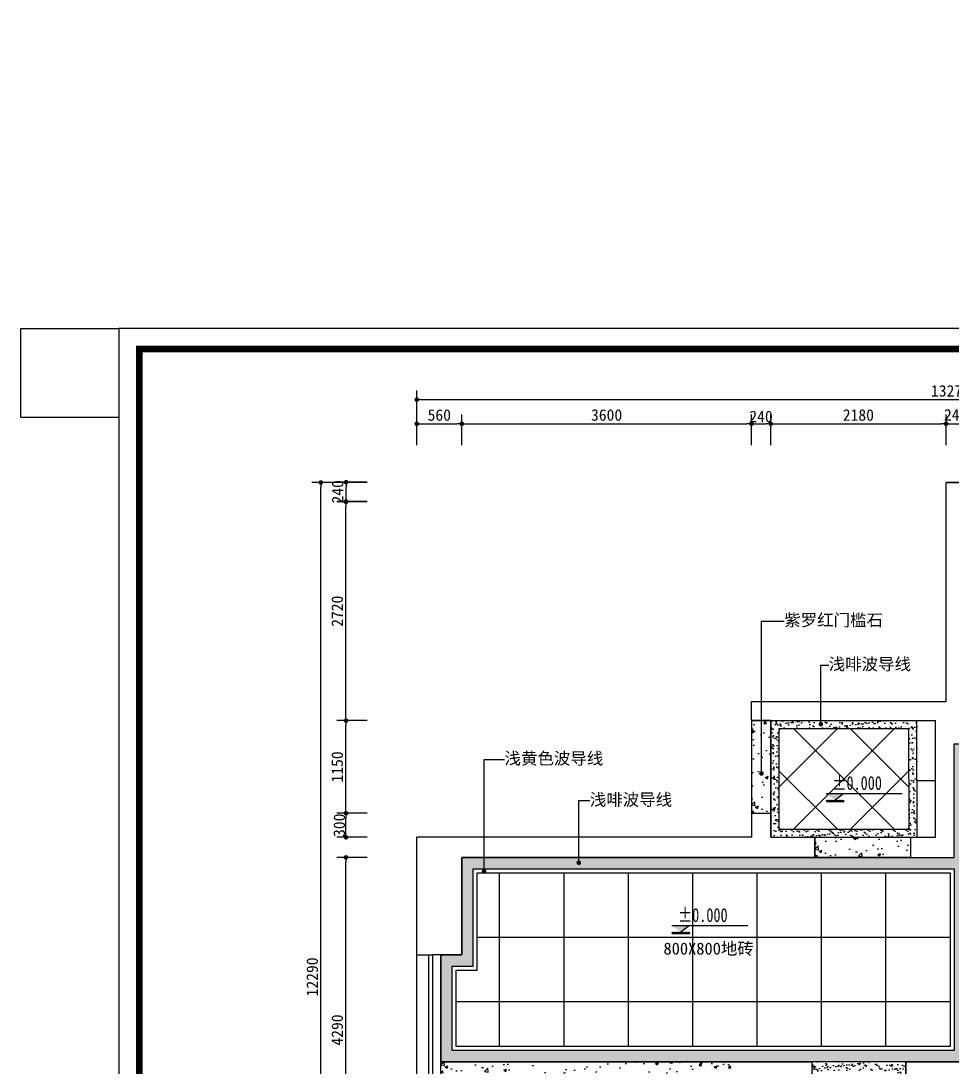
# Model space of a CAD drawing. Header units: millimetres. Extents: x -608935 to 90319, y -1318739 to -774154.
# Drawn here: x -94026 to -82450, y -809676 to -796673 of the extents above; entities that cross this region are included whole.
import ezdxf

# ---------------------------------------------------------------- set-up
doc = ezdxf.new("R2010")
doc.units = ezdxf.units.MM
doc.header["$PDMODE"] = 3
for name, color, linetype in [('250', 250, 'Continuous'), ('IFF_FURN', 30, 'Continuous'), ('layer 1', 7, 'Continuous')]:
    doc.layers.add(name, color=color, linetype=linetype)
doc.styles.add('DIM', font='simplex.shx', dxfattribs={"width": 0.8, "bigfont": 'hztxt.shx'})
doc.styles.get("Standard").update_dxf_attribs({"font": 'simhei.ttf'})
doc.styles.add('STYLE1', font='')
doc.styles.add('平面', font='', dxfattribs={"width": 0.75, "height": 250})
doc.styles.get('STYLE1').set_extended_font_data('SimSun')
doc.styles.get('平面').set_extended_font_data('SimSun')
doc.dimstyles.new('1-50', dxfattribs={"dimscale": 50, "dimtxt": 4, "dimasz": 1, "dimexe": 1, "dimexo": 0.1, "dimgap": 0.5, "dimtad": 1, "dimdec": 0, "dimdsep": 46, "dimtxsty": 'DIM', "dimblk": 'ARCHTICK', "dimcen": 4, "dimdle": 1, "dimclrd": 3, "dimclre": 3, "dimclrt": 1, "dimadec": 0, "dimazin": 0, "dimtfac": 1, "dimtdec": 0, "dimtmove": 2, "dimatfit": 3, "dimldrblk": 'DOT', "dimfxl": 15, "dimfxlon": 1, "dimarcsym": 0})
doc.dimstyles.new('1-55', dxfattribs={"dimscale": 57, "dimtxt": 2.5, "dimasz": 1, "dimexe": 2, "dimexo": 0.625, "dimtad": 1, "dimdec": 0, "dimrnd": 5, "dimtxsty": 'Standard', "dimblk": 'DOT', "dimcen": 2.5, "dimclrd": 1, "dimclre": 1, "dimclrt": 2, "dimadec": 0, "dimazin": 0, "dimtfac": 1, "dimtdec": 0, "dimtmove": 2, "dimatfit": 3, "dimldrblk": 'DOT', "dimfxl": 1, "dimarcsym": 0})

# ---------------------------------------------------------------- blocks, each defined once
blk = doc.blocks.new('_Dot')
at = {"color": 0, "linetype": 'ByBlock', "lineweight": -2}
blk.add_line((-0.5, 0), (-1, 0), dxfattribs=at)
at = {"color": 0, "linetype": 'ByBlock', "const_width": 0.5}
blk.add_lwpolyline([(-0.25, 0, 1), (0.25, 0, 1)], format="xyb", close=True, dxfattribs=at)
blk = doc.blocks.new('*D214')
at = {"layer": '250', "color": 1, "lineweight": -2}
for p, q in [((-89105, -801944), (-89105, -801566)), ((-88545, -801944), (-88545, -801566)), ((-89048, -801680), (-88602, -801680))]:
    blk.add_line(p, q, dxfattribs=at)
at = {"layer": 'Defpoints', "color": 0}
for p in [(-88545, -801680), (-89105, -801980), (-88545, -801980)]:
    blk.add_point(p, dxfattribs=at)
at = {"layer": '250', "color": 1, "lineweight": -2, "xscale": 57, "yscale": 57, "zscale": 57, "rotation": 180}
blk.add_blockref('_Dot', (-89105, -801680), dxfattribs=at)
at = {"layer": '250', "color": 1, "lineweight": -2, "xscale": 57, "yscale": 57, "zscale": 57}
blk.add_blockref('_Dot', (-88545, -801680), dxfattribs=at)
at = {"layer": '250', "color": 2, "insert": (-88825, -801572), "char_height": 142.5, "attachment_point": 5}
blk.add_mtext('560', dxfattribs=at)
blk = doc.blocks.new('*D215')
at = {"layer": '250', "color": 1, "lineweight": -2}
for p, q in [((-88545, -801944), (-88545, -801566)), ((-84945, -801944), (-84945, -801566)), ((-88488, -801680), (-85002, -801680))]:
    blk.add_line(p, q, dxfattribs=at)
at = {"layer": 'Defpoints', "color": 0}
for p in [(-84945, -801680), (-88545, -801980), (-84945, -801980)]:
    blk.add_point(p, dxfattribs=at)
at = {"layer": '250', "color": 1, "lineweight": -2, "xscale": 57, "yscale": 57, "zscale": 57, "rotation": 180}
blk.add_blockref('_Dot', (-88545, -801680), dxfattribs=at)
at = {"layer": '250', "color": 1, "lineweight": -2, "xscale": 57, "yscale": 57, "zscale": 57}
blk.add_blockref('_Dot', (-84945, -801680), dxfattribs=at)
at = {"layer": '250', "color": 2, "insert": (-86745, -801572), "char_height": 142.5, "attachment_point": 5}
blk.add_mtext('3600', dxfattribs=at)
blk = doc.blocks.new('*D216')
at = {"layer": '250', "color": 1, "lineweight": -2}
for p, q in [((-84945, -801944), (-84945, -801566)), ((-84705, -801944), (-84705, -801566)), ((-84888, -801680), (-84762, -801680))]:
    blk.add_line(p, q, dxfattribs=at)
at = {"layer": 'Defpoints', "color": 0}
for p in [(-84705, -801680), (-84945, -801980), (-84705, -801980)]:
    blk.add_point(p, dxfattribs=at)
at = {"layer": '250', "color": 1, "lineweight": -2, "xscale": 57, "yscale": 57, "zscale": 57, "rotation": 180}
blk.add_blockref('_Dot', (-84945, -801680), dxfattribs=at)
at = {"layer": '250', "color": 1, "lineweight": -2, "xscale": 57, "yscale": 57, "zscale": 57}
blk.add_blockref('_Dot', (-84705, -801680), dxfattribs=at)
at = {"layer": '250', "color": 2, "insert": (-84825, -801590), "char_height": 142.5, "attachment_point": 5}
blk.add_mtext('240', dxfattribs=at)
blk = doc.blocks.new('*D217')
at = {"layer": '250', "color": 1, "lineweight": -2}
for p, q in [((-84705, -801944), (-84705, -801566)), ((-82525, -801944), (-82525, -801566)), ((-84648, -801680), (-82582, -801680))]:
    blk.add_line(p, q, dxfattribs=at)
at = {"layer": 'Defpoints', "color": 0}
for p in [(-82525, -801680), (-84705, -801980), (-82525, -801980)]:
    blk.add_point(p, dxfattribs=at)
at = {"layer": '250', "color": 1, "lineweight": -2, "xscale": 57, "yscale": 57, "zscale": 57, "rotation": 180}
blk.add_blockref('_Dot', (-84705, -801680), dxfattribs=at)
at = {"layer": '250', "color": 1, "lineweight": -2, "xscale": 57, "yscale": 57, "zscale": 57}
blk.add_blockref('_Dot', (-82525, -801680), dxfattribs=at)
at = {"layer": '250', "color": 2, "insert": (-83615, -801572), "char_height": 142.5, "attachment_point": 5}
blk.add_mtext('2180', dxfattribs=at)
blk = doc.blocks.new('*D218')
at = {"layer": '250', "color": 1, "lineweight": -2}
for p, q in [((-82525, -801944), (-82525, -801566)), ((-82285, -801944), (-82285, -801566)), ((-82468, -801680), (-82342, -801680))]:
    blk.add_line(p, q, dxfattribs=at)
at = {"layer": 'Defpoints', "color": 0}
for p in [(-82285, -801680), (-82525, -801980), (-82285, -801980)]:
    blk.add_point(p, dxfattribs=at)
at = {"layer": '250', "color": 1, "lineweight": -2, "xscale": 57, "yscale": 57, "zscale": 57, "rotation": 180}
blk.add_blockref('_Dot', (-82525, -801680), dxfattribs=at)
at = {"layer": '250', "color": 1, "lineweight": -2, "xscale": 57, "yscale": 57, "zscale": 57}
blk.add_blockref('_Dot', (-82285, -801680), dxfattribs=at)
at = {"layer": '250', "color": 2, "insert": (-82405, -801570), "char_height": 142.5, "attachment_point": 5}
blk.add_mtext('240', dxfattribs=at)
blk = doc.blocks.new('*D223')
at = {"layer": '250', "color": 1, "lineweight": -2}
for p, q in [((-89105, -801909), (-89105, -801266)), ((-75835, -801909), (-75835, -801266)), ((-89048, -801380), (-75892, -801380))]:
    blk.add_line(p, q, dxfattribs=at)
at = {"layer": 'Defpoints', "color": 0}
for p in [(-75835, -801380), (-89105, -801944), (-75835, -801944)]:
    blk.add_point(p, dxfattribs=at)
at = {"layer": '250', "color": 1, "lineweight": -2, "xscale": 57, "yscale": 57, "zscale": 57, "rotation": 180}
blk.add_blockref('_Dot', (-89105, -801380), dxfattribs=at)
at = {"layer": '250', "color": 1, "lineweight": -2, "xscale": 57, "yscale": 57, "zscale": 57}
blk.add_blockref('_Dot', (-75835, -801380), dxfattribs=at)
at = {"layer": '250', "color": 2, "insert": (-82470, -801272), "char_height": 142.5, "attachment_point": 5}
blk.add_mtext('13270', dxfattribs=at)
blk = doc.blocks.new('*D246')
at = {"layer": '250', "color": 1, "lineweight": -2}
for p, q in [((-89721, -807070), (-90099, -807070)), ((-89985, -811303), (-89985, -807127)), ((-89721, -811360), (-90099, -811360))]:
    blk.add_line(p, q, dxfattribs=at)
at = {"layer": 'Defpoints', "color": 0}
for p in [(-89985, -807070), (-89685, -807070), (-89685, -811360)]:
    blk.add_point(p, dxfattribs=at)
at = {"layer": '250', "color": 1, "lineweight": -2, "xscale": 57, "yscale": 57, "zscale": 57}
for p, rotation in [((-89985, -807070), 90), ((-89985, -811360), 270)]:
    blk.add_blockref('_Dot', p, dxfattribs=dict(at, rotation=rotation))
at = {"layer": '250', "color": 2, "insert": (-90093, -809215), "char_height": 142.5, "attachment_point": 5, "rotation": 90}
blk.add_mtext('4290', dxfattribs=at)
blk = doc.blocks.new('*D247')
at = {"layer": '250', "color": 1, "lineweight": -2}
for p, q in [((-89721, -806520), (-90099, -806520)), ((-89985, -806763), (-89985, -806577)), ((-89721, -806820), (-90099, -806820))]:
    blk.add_line(p, q, dxfattribs=at)
at = {"layer": 'Defpoints', "color": 0}
for p in [(-89985, -806520), (-89685, -806520), (-89685, -806820)]:
    blk.add_point(p, dxfattribs=at)
at = {"layer": '250', "color": 1, "lineweight": -2, "xscale": 57, "yscale": 57, "zscale": 57}
for p, rotation in [((-89985, -806520), 90), ((-89985, -806820), 270)]:
    blk.add_blockref('_Dot', p, dxfattribs=dict(at, rotation=rotation))
at = {"layer": '250', "color": 2, "insert": (-90068, -806670), "char_height": 142.5, "attachment_point": 5, "rotation": 90}
blk.add_mtext('300', dxfattribs=at)
blk = doc.blocks.new('*D248')
at = {"layer": '250', "color": 1, "lineweight": -2}
for p, q in [((-89721, -805370), (-90099, -805370)), ((-89985, -806463), (-89985, -805427)), ((-89721, -806520), (-90099, -806520))]:
    blk.add_line(p, q, dxfattribs=at)
at = {"layer": 'Defpoints', "color": 0}
for p in [(-89985, -805370), (-89685, -805370), (-89685, -806520)]:
    blk.add_point(p, dxfattribs=at)
at = {"layer": '250', "color": 1, "lineweight": -2, "xscale": 57, "yscale": 57, "zscale": 57}
for p, rotation in [((-89985, -805370), 90), ((-89985, -806520), 270)]:
    blk.add_blockref('_Dot', p, dxfattribs=dict(at, rotation=rotation))
at = {"layer": '250', "color": 2, "insert": (-90093, -805945), "char_height": 142.5, "attachment_point": 5, "rotation": 90}
blk.add_mtext('1150', dxfattribs=at)
blk = doc.blocks.new('*D249')
at = {"layer": '250', "color": 1, "lineweight": -2}
for p, q in [((-89721, -802650), (-90099, -802650)), ((-89985, -805313), (-89985, -802707)), ((-89721, -805370), (-90099, -805370))]:
    blk.add_line(p, q, dxfattribs=at)
at = {"layer": 'Defpoints', "color": 0}
for p in [(-89985, -802650), (-89685, -802650), (-89685, -805370)]:
    blk.add_point(p, dxfattribs=at)
at = {"layer": '250', "color": 1, "lineweight": -2, "xscale": 57, "yscale": 57, "zscale": 57}
for p, rotation in [((-89985, -802650), 90), ((-89985, -805370), 270)]:
    blk.add_blockref('_Dot', p, dxfattribs=dict(at, rotation=rotation))
at = {"layer": '250', "color": 2, "insert": (-90093, -804010), "char_height": 142.5, "attachment_point": 5, "rotation": 90}
blk.add_mtext('2720', dxfattribs=at)
blk = doc.blocks.new('*D250')
at = {"layer": '250', "color": 1, "lineweight": -2}
for p, q in [((-89720, -802406), (-90098, -802406)), ((-89984, -802589), (-89984, -802463)), ((-89720, -802646), (-90098, -802646))]:
    blk.add_line(p, q, dxfattribs=at)
at = {"layer": 'Defpoints', "color": 0}
for p in [(-89984, -802406), (-89684, -802406), (-89684, -802646)]:
    blk.add_point(p, dxfattribs=at)
at = {"layer": '250', "color": 1, "lineweight": -2, "xscale": 57, "yscale": 57, "zscale": 57}
for p, rotation in [((-89984, -802406), 90), ((-89984, -802646), 270)]:
    blk.add_blockref('_Dot', p, dxfattribs=dict(at, rotation=rotation))
at = {"layer": '250', "color": 2, "insert": (-90088, -802526), "char_height": 142.5, "attachment_point": 5, "rotation": 90}
blk.add_mtext('240', dxfattribs=at)
blk = doc.blocks.new('*D251')
at = {"layer": '250', "color": 1, "lineweight": -2}
for p, q in [((-89721, -802410), (-90411, -802410)), ((-90297, -814643), (-90297, -802467)), ((-89721, -814700), (-90411, -814700))]:
    blk.add_line(p, q, dxfattribs=at)
at = {"layer": 'Defpoints', "color": 0}
for p in [(-90297, -802410), (-89685, -802410), (-89685, -814700)]:
    blk.add_point(p, dxfattribs=at)
at = {"layer": '250', "color": 1, "lineweight": -2, "xscale": 57, "yscale": 57, "zscale": 57}
for p, rotation in [((-90297, -802410), 90), ((-90297, -814700), 270)]:
    blk.add_blockref('_Dot', p, dxfattribs=dict(at, rotation=rotation))
at = {"layer": '250', "color": 2, "insert": (-90404, -808555), "char_height": 142.5, "attachment_point": 5, "rotation": 90}
blk.add_mtext('12290', dxfattribs=at)
blk = doc.blocks.new('A$C54AD448D')
blk.add_lwpolyline([(-240, 15583), (-22136, 15583), (-22136, 240), (-240, 240)], close=True)
at = {"layer": 'IFF_FURN'}
blk.add_lwpolyline([(0, 15823), (-22376, 15823), (-22376, 0), (0, 0)], close=True, dxfattribs=at)
at = {"layer": 'IFF_FURN', "color": 8, "const_width": 79.9}
blk.add_lwpolyline([(-22136, 15583), (-22136, 240), (-240, 240), (-240, 15583), (-22136, 15583)], dxfattribs=at)
blk = doc.blocks.new('54ewq')
blk.add_hatch(color=1).paths.add_polyline_path([(75200, -272756), (75017, -272756), (75108, -272825)])
h = blk.add_hatch()
h.set_pattern_fill('SACNCR', color=1, scale=1.92, angle=180.0122, style=0)
h.set_pattern_definition([(45.01224, (-58699.985, -326776.9863), (-3.23358277, 3.23220149), []), (45.01224, (-58696.752, -326776.9856), (-3.23358277, 3.23220149), [0, -4.572])])
h.paths.add_polyline_path([(75109, -272825), (75108, -272825), (75108, -272825), (75017, -272825), (75017, -272838), (75201, -272838), (75201, -272825)])
at = {"color": 1}
for p, q in [((75017, -272756), (75802, -272756)), ((75200, -272756), (75108, -272825))]:
    blk.add_line(p, q, dxfattribs=at)
blk = doc.blocks.new('_ArchTick')
at = {"color": 0, "linetype": 'ByBlock', "const_width": 0.15}
blk.add_lwpolyline([(-0.5, -0.5), (0.5, 0.5)], dxfattribs=at)
blk = doc.blocks.new('*D704')
at = {"layer": '250', "color": 3, "lineweight": -2}
for p, q in [((-79965, -774965), (-79625, -774965)), ((-79915, -775715), (-79915, -774915)), ((-79675, -775715), (-79675, -774915)), ((-112083, -810400), (-109328, -810400)), ((-112033, -810755), (-112033, -810350)), ((-109378, -810755), (-109378, -810350)), ((19170, -838840), (19170, -829555)), ((18420, -829605), (19220, -829605)), ((18420, -838790), (19220, -838790))]:
    blk.add_line(p, q, dxfattribs=at)
at = {"layer": 'Defpoints', "color": 0}
for p in [(-79675, -774965), (-79915, -783895), (-79675, -783895), (-109378, -810400), (-112033, -810760), (-109378, -810760), (17850, -829605), (19170, -829605), (17850, -838790)]:
    blk.add_point(p, dxfattribs=at)
at = {"layer": '250', "color": 3, "lineweight": -2, "xscale": 50, "yscale": 50, "zscale": 50}
for p, rotation in [((-79915, -774965), 180), ((-112033, -810400), 180), ((19170, -829605), 90), ((19170, -838790), 270)]:
    blk.add_blockref('_ArchTick', p, dxfattribs=dict(at, rotation=rotation))
for p in [(-79675, -774965), (-109378, -810400)]:
    blk.add_blockref('_ArchTick', p, dxfattribs=at)
at = {"layer": '250', "color": 1, "char_height": 200, "attachment_point": 5, "style": 'DIM'}
for s, insert in [('240', (-79795, -774778)), ('2655', (-110705, -810275))]:
    blk.add_mtext(s, dxfattribs=dict(at, insert=insert))
at = {"layer": '250', "color": 1, "insert": (19045, -834198), "char_height": 200, "attachment_point": 5, "rotation": 90, "style": 'DIM'}
blk.add_mtext('9185', dxfattribs=at)

msp = doc.modelspace()

# ---------------------------------------------------------------- hatches: boundary and pattern name
at = {"layer": '250'}
h = msp.add_hatch(dxfattribs=at)
h.set_pattern_fill('AR-CONC', color=251, scale=2, style=0, double=1)
h.set_pattern_definition([(50, (-84945, -806520), (364.37, -31.88), [38.1, -419.1]), (355, (-84945, -806520), (-70.49, 382.11), [30.48, -335.28]), (100.45, (-84914.64, -806522.66), (293.89, 350.23), [32.38, -356.18]), (46.184, (-84945, -806418.4), (542.16, -84.08), [57.15, -628.65]), (96.636, (-84899.8, -806425.4), (474.8, 494.85), [48.57, -534.27]), (351.184, (-84945, -806418.4), (474.8, 494.85), [45.72, -502.92]), (21, (-84894.2, -806443.8), (303.23, -204.53), [38.1, -419.1]), (326, (-84894.2, -806443.8), (123.6, 368.38), [30.48, -335.28]), (71.45, (-84868.94, -806460.84), (426.83, 163.85), [32.38, -356.18]), (37.5, (-84945, -806520), (6.177, 169.11), [0, -331.216, 0, -340.36, 0, -336.55]), (7.5, (-84945, -806520), (133.64, 200.36), [0, -194.056, 0, -323.596, 0, -128.27]), (327.5, (-85058.29, -806520), (271.181, -11.457), [0, -127, 0, -396.24, 0, -525.78]), (317.5, (-85109.1, -806520), (296.26, 50.853), [0, -165.1, 0, -263.144, 0, -373.38])])
h.paths.add_polyline_path([(-84705, -805370), (-84945, -805370), (-84945, -805410), (-84945, -806520), (-84705, -806520)])
h = msp.add_hatch(dxfattribs=at)
h.set_pattern_fill('AR-SAND', color=8, scale=2, style=0, double=1)
h.set_pattern_definition([(37.5, (-83795.004, -806095), (-3.2, 97.8826), [0, -77.216, 0, -86.36, 0, -82.55]), (7.5, (-83795, -806095), (89.905, 143.365), [0, -41.656, 0, -69.596, 0, -26.67]), (327.5, (-83857.49, -806095), (158.1985, 0.2874), [0, -25.4, 0, -91.44, 0, -119.38]), (317.5, (-83857.49, -806095), (152.711, 44.586), [0, -12.7, 0, -59.944, 0, -68.58])])
h.paths.add_polyline_path([(-82887, -805370.3), (-84705, -805370), (-84705, -806520), (-84705, -806820), (-84155, -806820), (-82965, -806820), (-82885, -806820)])
h.paths.add_polyline_path([(-82986.9, -805470.3), (-84605, -805470), (-84605, -806520), (-84605, -806720), (-84155, -806720), (-82985.1, -806720)], flags=16)
h = msp.add_hatch(dxfattribs=at)
h.set_pattern_fill('_USER', color=251, scale=500, angle=45, style=0, double=1, pattern_type=0)
h.set_pattern_definition([(45, (-83795.07, -806095), (-353.55, 353.55), []), (135, (-83795.07, -806095), (-353.55, -353.55), [])])
h.paths.add_polyline_path([(-82986.9, -805470.3), (-84605, -805470), (-84605, -806520), (-84605, -806720), (-84155, -806720), (-82985.1, -806720)])
h = msp.add_hatch(dxfattribs=at)
h.set_pattern_fill('AR-SAND', color=8, scale=2, style=0, double=1)
h.set_pattern_definition([(37.5, (-83230.004, -807635), (-3.2001, 97.8826), [0, -77.216, 0, -86.36, 0, -82.55]), (7.5, (-83230, -807635), (89.9047, 143.365), [0, -41.656, 0, -69.596, 0, -26.67]), (327.5, (-83292.49, -807635), (158.1985, 0.2874), [0, -25.4, 0, -91.44, 0, -119.38]), (317.5, (-83292.49, -807635), (152.7113, 44.586), [0, -12.7, 0, -59.944, 0, -68.58])])
h.paths.add_polyline_path([(-77655, -809610), (-88805, -809610), (-88805, -808280), (-88545, -808280), (-88545, -807070), (-82425, -807070), (-82425, -805660), (-77655, -805660)])
h.paths.add_polyline_path([(-82425, -809470), (-88665, -809470), (-88665, -808420), (-88405, -808420), (-88405, -807210), (-82425, -807210)], flags=16)
h.paths.add_polyline_path([(-82285, -809470), (-77795, -809470), (-77795, -805800), (-82285, -805800)], flags=16)
edge = h.paths.add_edge_path(flags=0)
edge.add_line((-82425, -809470), (-82425, -807210))
h = msp.add_hatch(dxfattribs=at)
h.set_pattern_fill('AR-CONC', color=251, scale=2, style=0, double=1)
h.set_pattern_definition([(50, (-84155, -807070), (364.37, -31.88), [38.1, -419.1]), (355, (-84155, -807070), (-70.49, 382.11), [30.48, -335.28]), (100.45, (-84124.64, -807072.66), (293.89, 350.23), [32.38, -356.18]), (46.184, (-84155, -806968.4), (542.16, -84.08), [57.15, -628.65]), (96.636, (-84109.8, -806975.4), (474.8, 494.85), [48.57, -534.27]), (351.184, (-84155, -806968.4), (474.8, 494.85), [45.72, -502.92]), (21, (-84104.2, -806993.8), (303.23, -204.53), [38.1, -419.1]), (326, (-84104.2, -806993.8), (123.6, 368.38), [30.48, -335.28]), (71.45, (-84078.94, -807010.84), (426.83, 163.85), [32.38, -356.18]), (37.5, (-84155, -807070), (6.177, 169.11), [0, -331.216, 0, -340.36, 0, -336.55]), (7.5, (-84155, -807070), (133.64, 200.36), [0, -194.056, 0, -323.596, 0, -128.27]), (327.5, (-84268.29, -807070), (271.181, -11.457), [0, -127, 0, -396.24, 0, -525.78]), (317.5, (-84319.1, -807070), (296.26, 50.853), [0, -165.1, 0, -263.144, 0, -373.38])])
h.paths.add_polyline_path([(-82965, -806820), (-84155, -806820), (-84155, -807070), (-82965, -807070)])
h = msp.add_hatch(dxfattribs=at)
h.set_pattern_fill('_USER', color=251, scale=800, style=0, double=1, pattern_type=0)
h.set_pattern_definition([(0, (-82475, -807260), (0, 800), []), (90, (-82475, -807260), (-800, 5e-14), [])])
h.paths.add_polyline_path([(-82475, -807260), (-88355, -807260), (-88355, -808470), (-88615, -808470), (-88615, -809420), (-82475, -809420)])
h = msp.add_hatch(dxfattribs=at)
h.set_pattern_fill('AR-CONC', color=251, scale=2, style=0, double=1)
h.set_pattern_definition([(50, (-88805, -809750), (364.37, -31.878), [38.1, -419.1]), (355, (-88805, -809750), (-70.486, 382.113), [30.48, -335.28]), (100.451, (-88774.64, -809752.66), (293.885, 350.233), [32.38, -356.18]), (46.184, (-88805, -809648.4), (542.16, -84.085), [57.15, -628.65]), (96.636, (-88759.8, -809655.4), (474.81, 494.85), [48.57, -534.27]), (351.184, (-88805, -809648.4), (474.81, 494.85), [45.72, -502.92]), (21, (-88754.2, -809673.8), (303.23, -204.53), [38.1, -419.1]), (326, (-88754.2, -809673.8), (123.604, 368.376), [30.48, -335.28]), (71.451, (-88728.94, -809690.84), (426.833, 163.846), [32.38, -356.18]), (37.5, (-88805, -809750), (6.177, 169.11), [0, -331.216, 0, -340.36, 0, -336.55]), (7.5, (-88805, -809750), (133.639, 200.361), [0, -194.056, 0, -323.596, 0, -128.27]), (327.5, (-88918.29, -809750), (271.181, -11.4575), [0, -127, 0, -396.24, 0, -525.78]), (317.5, (-88969.1, -809750), (296.258, 50.853), [0, -165.1, 0, -263.144, 0, -373.38])])
h.paths.add_polyline_path([(-85155, -809750), (-85155, -809610), (-88805, -809610), (-88805, -809750)])
h = msp.add_hatch(dxfattribs=at)
h.set_pattern_fill('AR-SAND', color=251, scale=2, style=0, double=1)
h.set_pattern_definition([(37.5, (-85025.004, -812710), (-3.2, 97.8826), [0, -77.216, 0, -86.36, 0, -82.55]), (7.5, (-85025, -812710), (89.9047, 143.365), [0, -41.656, 0, -69.596, 0, -26.67]), (327.5, (-85087.49, -812710), (158.1985, 0.2874), [0, -25.4, 0, -91.44, 0, -119.38]), (317.5, (-85087.49, -812710), (152.7113, 44.586), [0, -12.7, 0, -59.944, 0, -68.58])])
h.paths.add_polyline_path([(-83025, -809890), (-83025, -809840), (-83025, -809610), (-84195, -809610), (-84195, -811650), (-85025, -811650), (-85025, -811740), (-85025, -812620), (-85025, -812710), (-84895, -812710), (-84195, -812710), (-83025, -812710), (-83025, -810790)])
h.paths.add_polyline_path([(-83135, -809890), (-83135, -809840), (-83135, -809720), (-84085, -809720), (-84085, -811760), (-84915, -811760), (-84915, -812600), (-84895, -812600), (-84195, -812600), (-83135, -812600), (-83135, -810790)], flags=16)

# ---------------------------------------------------------------- linework, layer by layer
at = {"layer": '250', "color": 0}
for p, q in [((-82525, -805130), (-82525, -802410)), ((-82525, -802410), (-75835, -802410)), ((-84945, -805130), (-82525, -805130)), ((-84945, -805370), (-84945, -805130)), ((-84945, -805370), (-84705, -805370)), ((-84705, -805370), (-82655, -805370)), ((-82655, -805370), (-82657, -805370)), ((-82655, -806820), (-82655, -805370)), ((-84945, -806520), (-84705, -806520)), ((-84945, -806520), (-84945, -806820)), ((-84705, -806820), (-84705, -806520)), ((-89105, -808280), (-89105, -806820)), ((-84945, -806820), (-89105, -806820)), ((-84705, -806820), (-84155, -806820)), ((-84155, -806820), (-84215, -806820)), ((-84155, -806820), (-84155, -807070)), ((-82965, -806820), (-82965, -807070)), ((-82965, -806820), (-82655, -806820)), ((-82965, -806820), (-82885, -806820)), ((-84155, -807070), (-88545, -807070)), ((-88545, -807070), (-88545, -808280)), ((-89105, -808280), (-88905, -808280)), ((-88545, -808280), (-88905, -808280)), ((-85155, -809610), (-84195, -809610)), ((-84415, -809610), (-84195, -809610)), ((-84195, -809610), (-84195, -811650)), ((-83025, -809610), (-77655, -809610)), ((-83025, -809610), (-83025, -809840))]:
    msp.add_line(p, q, dxfattribs=at)
at = {"layer": '250', "color": 251}
msp.add_line((-82886.1, -806113.3), (-82655, -806113.3), dxfattribs=at)
at = {"layer": '250', "color": 2}
for p, q in [((-82965, -807070), (-82425, -807070)), ((-88955, -810690), (-88955, -808280)), ((-88905, -810690), (-88905, -808280))]:
    msp.add_line(p, q, dxfattribs=at)
at = {"layer": '250', "color": 1}
for p, q in [((-89105, -810700), (-89105, -808280)), ((-88805, -810700), (-88805, -808280)), ((-85155, -809610), (-88805, -809610)), ((-83025, -809610), (-84195, -809610))]:
    msp.add_line(p, q, dxfattribs=at)
at = {"layer": '250', "color": 0}
msp.add_lwpolyline([(-94026.2, -800496.8), (-92807.5, -800496.8), (-92807.5, -801600), (-94026.2, -801600)], close=True, dxfattribs=at)
at = {"layer": '250', "color": 1}
for points in [[(-75835, -802410), (-82525, -802410)], [(-82425, -809470), (-88665, -809470), (-88665, -808420), (-88405, -808420), (-88405, -807210), (-82425, -807210), (-82425, -809470)]]:
    msp.add_lwpolyline(points, dxfattribs=at)
at = {"layer": '250', "color": 251}
for points in [[(-84945, -805370), (-84945, -806520), (-84705, -806520), (-84705, -805370)], [(-84155, -806820), (-82965, -806820), (-82965, -807070), (-84155, -807070)]]:
    msp.add_lwpolyline(points, close=True, dxfattribs=at)
at = {"layer": '250', "color": 2}
for points in [[(-82887, -805370.3), (-82887, -805370.3), (-84705, -805370), (-84705, -806520), (-84705, -806820), (-84155, -806820), (-82965, -806820), (-82885, -806820), (-82885, -806820)], [(-82986.9, -805470.3), (-84605, -805470), (-84605, -806520), (-84605, -806720), (-84155, -806720), (-82985.1, -806720)], [(-82475, -809420), (-88615, -809420), (-88615, -808470), (-88355, -808470), (-88355, -807260), (-82475, -807260)], [(-83025, -809890), (-83025, -809840), (-83025, -809610), (-84195, -809610), (-84195, -811650), (-85025, -811650), (-85025, -811740), (-85025, -812620), (-85025, -812710), (-84895, -812710), (-84195, -812710), (-83025, -812710), (-83025, -810790)]]:
    msp.add_lwpolyline(points, close=True, dxfattribs=at)
for points in [[(-77655, -809610), (-88805, -809610), (-88805, -808280), (-88545, -808280), (-88545, -807070), (-82425, -807070), (-82425, -805660), (-77655, -805660), (-77655, -809610)], [(-82965, -807070), (-88545, -807070), (-88545, -808280), (-88805, -808280), (-88805, -809610), (-85155, -809610), (-84795, -809610)]]:
    msp.add_lwpolyline(points, dxfattribs=at)

# ---------------------------------------------------------------- block references
at = {"color": 7, "linetype": 'ByBlock', "xscale": 1.061146067193476, "yscale": 1.06114606722258, "zscale": 1.061146067202521}
msp.add_blockref('A$C54AD448D', (-69063.7, -817287), dxfattribs=at)
at = {"xscale": 1.199999999982538, "yscale": 1.199999999953434, "zscale": 1.199999999999999}
for p in [(-174034.9, -478968.6), (-175952.8, -480610.2)]:
    msp.add_blockref('54ewq', p, dxfattribs=at)

# ---------------------------------------------------------------- texts
at = {"color": 250, "char_height": 172.8, "width": 3761.742, "attachment_point": 1, "style": '平面'}
for insert in [(-83939.5, -806058.1), (-85857.5, -807699.8)]:
    msp.add_mtext('{\\fSimHei|b0|i0|c134|p2;\\C1;%%P0.000}', dxfattribs=dict(at, insert=insert))
at = {"layer": 'layer 1', "color": 44, "lineweight": 5, "char_height": 150, "width": 4338.102, "attachment_point": 1, "style": 'STYLE1'}
for s, insert in [('{\\C7;紫罗红门槛石}', (-84536.7, -804044.8)), ('{\\C7;浅啡波导线}', (-83983.8, -804591.4)), ('{\\C7;浅黄色波导线}', (-88014.1, -805763.9)), ('{\\C7;浅啡波导线}', (-86953.2, -806276.2)), ('{\\C7;800X800地砖}', (-86038.1, -808128))]:
    msp.add_mtext(s, dxfattribs=dict(at, insert=insert))

# ---------------------------------------------------------------- dimensions: what is measured, and where the dimension line sits
at = {"layer": '250', "color": 0}
for base, p1, p2, angle, dimstyle, picture, middle in [((19170, -829605), (17850, -838790), (17850, -829605), 90, '1-50', '*D704', (19045, -834197.5)), ((-90296.5, -802410), (-89685, -814700), (-89685, -802410), 90, '1-55', '*D251', (-90404.2, -808555)), ((-89985, -802650), (-89685, -805370), (-89685, -802650), 270, '1-55', '*D249', (-90092.7, -804010)), ((-89985, -805370), (-89685, -806520), (-89685, -805370), 270, '1-55', '*D248', (-90092.7, -805945)), ((-89985, -807070), (-89685, -811360), (-89685, -807070), 270, '1-55', '*D246', (-90092.7, -809215))]:
    dim = msp.add_linear_dim(base=base, p1=p1, p2=p2, angle=angle, dimstyle=dimstyle, dxfattribs=at)
    dim.commit()
    dim.dimension.update_dxf_attribs({"geometry": picture, "text_midpoint": middle})
for base, p1, p2, dimstyle, picture, middle in [((-79675, -774965), (-79915, -783895), (-79675, -783895), '1-50', '*D704', (-79795, -774777.5)), ((-75835, -801380), (-89105, -801944.4), (-75835, -801944.4), '1-55', '*D223', (-82470, -801272.3)), ((-88545, -801680), (-89105, -801980), (-88545, -801980), '1-55', '*D214', (-88825, -801572.3)), ((-84945, -801680), (-88545, -801980), (-84945, -801980), '1-55', '*D215', (-86745, -801572.3)), ((-82525, -801680), (-84705, -801980), (-82525, -801980), '1-55', '*D217', (-83615, -801572.3))]:
    dim = msp.add_linear_dim(base=base, p1=p1, p2=p2, dimstyle=dimstyle, dxfattribs=at)
    dim.commit()
    dim.dimension.update_dxf_attribs({"geometry": picture, "text_midpoint": middle})
for base, p1, p2, picture, middle in [((-82285, -801680), (-82525, -801980), (-82285, -801980), '*D218', (-82405, -801570)), ((-84705, -801680), (-84945, -801980), (-84705, -801980), '*D216', (-84825, -801590))]:
    dim = msp.add_linear_dim(base=base, p1=p1, p2=p2, dimstyle='1-55', dxfattribs=at)
    dim.commit()
    dim.dimension.update_dxf_attribs({"geometry": picture, "text_midpoint": middle, "dimtype": 160})
for base, p1, p2, picture, middle in [((-89984.3, -802405.6), (-89684.3, -802645.6), (-89684.3, -802405.6), '*D250', (-90087.5, -802525.6)), ((-89985, -806520), (-89685, -806820), (-89685, -806520), '*D247', (-90067.5, -806670))]:
    dim = msp.add_linear_dim(base=base, p1=p1, p2=p2, angle=270, dimstyle='1-55', dxfattribs=at)
    dim.commit()
    dim.dimension.update_dxf_attribs({"geometry": picture, "text_midpoint": middle, "dimtype": 160})

# ---------------------------------------------------------------- leaders
at = {"layer": '250', "color": 1}
for points in [[(-84818.9, -806026.6), (-84818.9, -804131.9), (-84536.7, -804131.9)], [(-84081.4, -805414.3), (-84081.4, -804678.4), (-83983.8, -804678.4)], [(-88268.1, -807242.7), (-88268.1, -805851), (-88014.1, -805851)], [(-87091.2, -807135.7), (-87091.2, -806363.2), (-86953.2, -806363.2)]]:
    msp.add_leader(points, dimstyle='1-55', override={"dimgap": 0.625, "dimtad": 0}, dxfattribs=at)

doc.saveas('drawing.dxf')
